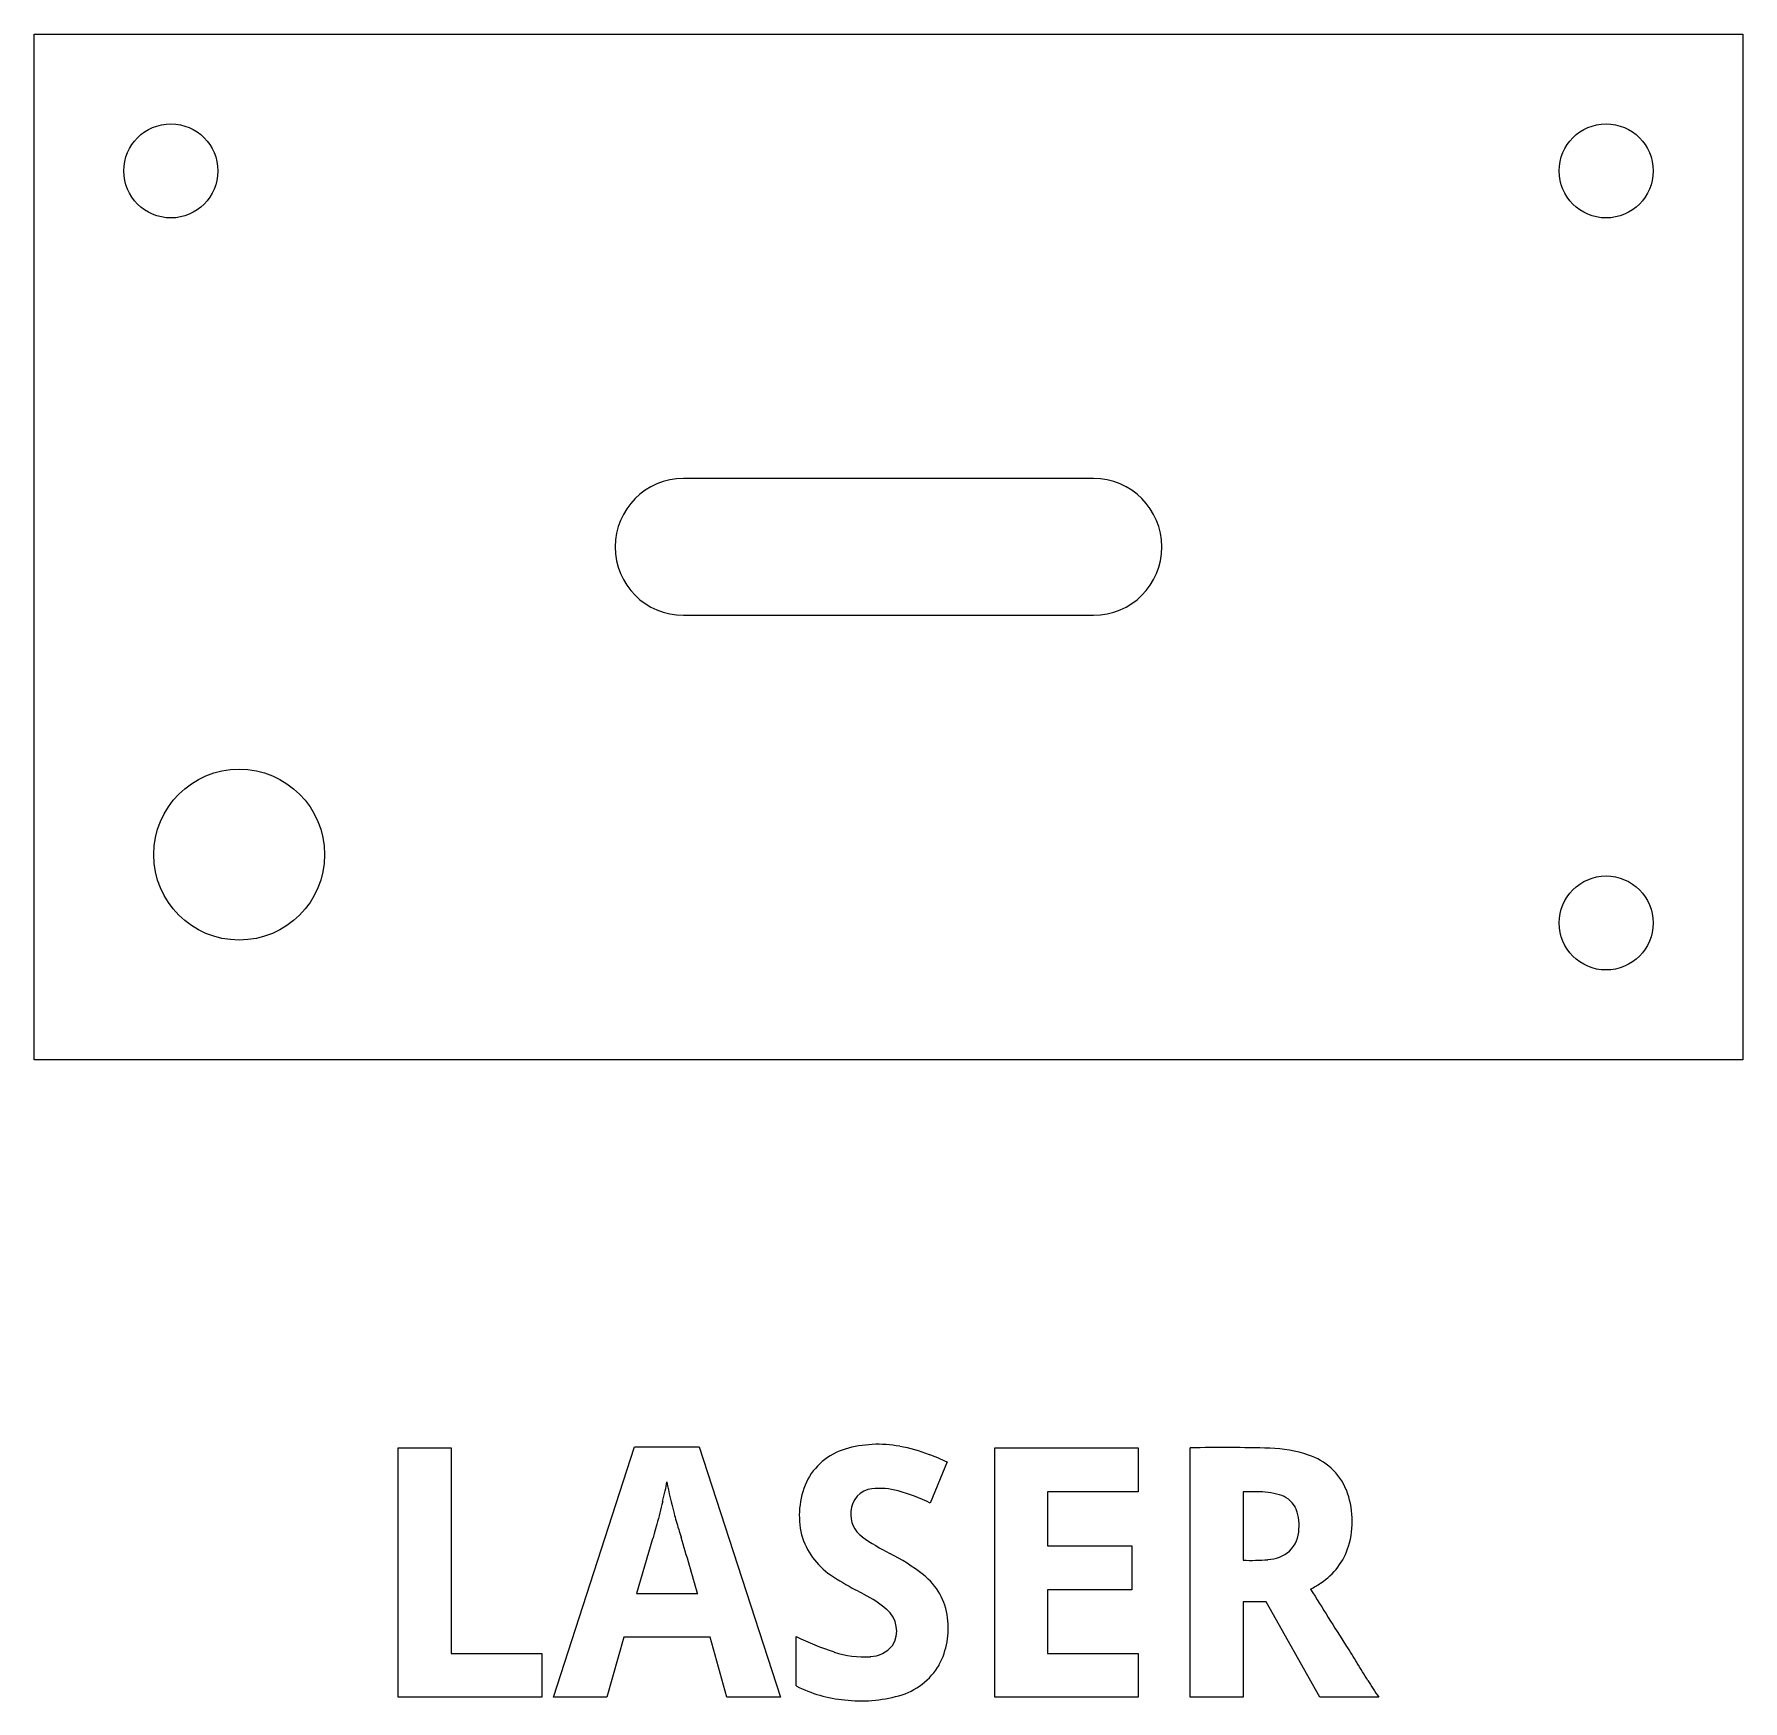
# Model space of a CAD drawing. Header units: millimetres. Extents: x 0 to 100, y 0 to 98.
import ezdxf

# ---------------------------------------------------------------- set-up
doc = ezdxf.new("R2010")
doc.units = ezdxf.units.MM
doc.layers.get('0').update_dxf_attribs({"lineweight": 0})

msp = doc.modelspace()

# ---------------------------------------------------------------- linework, layer by layer
at = {"color": 7, "linetype": 'Continuous'}
for p, q in [((0, 37.5), (0, 97.5)), ((0, 97.5), (100, 97.5)), ((100, 97.5), (100, 37.5)), ((62, 71.5), (38, 71.5)), ((38, 63.5), (62, 63.5)), ((100, 37.5), (0, 37.5)), ((21.31, 0.21), (21.31, 14.79)), ((21.31, 14.79), (24.4, 14.79)), ((24.4, 14.79), (24.4, 2.76)), ((30.4, 0.21), (35.13, 14.85)), ((35.13, 14.85), (38.91, 14.85)), ((38.91, 14.85), (43.68, 0.21)), ((56.22, 0.21), (56.22, 14.79)), ((56.22, 14.79), (64.62, 14.79)), ((64.62, 14.79), (64.62, 12.22)), ((67.66, 0.21), (67.66, 14.79)), ((53.43, 13.97), (52.44, 11.56)), ((64.62, 12.22), (59.31, 12.22)), ((59.31, 12.22), (59.31, 9.06)), ((71.54, 12.22), (70.75, 12.22)), ((70.75, 12.22), (70.75, 8.22)), ((36.19, 9.46), (35.26, 6.28)), ((59.31, 9.06), (64.24, 9.06)), ((64.24, 9.06), (64.24, 6.49)), ((35.26, 6.28), (38.84, 6.28)), ((64.24, 6.49), (59.31, 6.49)), ((59.31, 6.49), (59.31, 2.76)), ((72.1, 5.78), (70.75, 5.78)), ((70.75, 5.78), (70.75, 0.21)), ((75.25, 0.21), (72.1, 5.78)), ((34.51, 3.71), (33.51, 0.21)), ((39.56, 3.71), (34.51, 3.71)), ((40.54, 0.21), (39.56, 3.71)), ((44.6, 0.87), (44.6, 3.75)), ((24.4, 2.76), (29.71, 2.76)), ((29.71, 2.76), (29.71, 0.21)), ((59.31, 2.76), (64.62, 2.76)), ((64.62, 2.76), (64.62, 0.21)), ((29.71, 0.21), (21.31, 0.21)), ((33.51, 0.21), (30.4, 0.21)), ((43.68, 0.21), (40.54, 0.21)), ((64.62, 0.21), (56.22, 0.21)), ((70.75, 0.21), (67.66, 0.21)), ((78.69, 0.21), (75.25, 0.21))]:
    msp.add_line(p, q, dxfattribs=at)
for centre, radius in [((8, 89.5), 2.75), ((92, 89.5), 2.75), ((12, 49.5), 5), ((92, 45.5), 2.75)]:
    msp.add_circle(centre, radius, dxfattribs=at)
for centre, radius, start, end in [((38, 67.5), 4, 90, 270), ((62, 67.5), 4, 270, 90), ((48.51, 11.19), 3.68, 106.3621, 154.4011), ((49.41, 8.09), 6.91, 79.5991, 106.3364), ((48.98, 5.5), 9.53, 68.9209, 79.8571), ((48.3, 3.18), 11.94, 64.5629, 69.8445), ((69.65, -78.39), 93.2, 88.3573, 91.2251), ((72.06, 6.88), 7.9, 71.4085, 88.0968), ((73.51, 10.98), 3.55, 22.4628, 72.484), ((28.75, 13.85), 8.32, 344.6734, 349.1429), ((32.33, 13.47), 4.75, 345.5231, 351.8569), ((57.9, 16.67), 21.23, 190.5138, 195.6092), ((49.56, 10.84), 4.78, 156.0246, 193.7054), ((49.19, 11.02), 1.39, 96.654, 178.0158), ((49.45, 8.06), 4.36, 75.2541, 95.584), ((47.56, 1.61), 11.08, 63.8595, 74.2629), ((71.67, 8.09), 4.13, 73.0291, 91.7749), ((72.46, 10.54), 1.56, 31.2182, 74.4501), ((72.06, 10.5), 5.08, 343.2969, 21.1771), ((83.71, -1.05), 48.61, 164.8595, 166.4696), ((49.31, 10.86), 1.52, 172.1037, 236.4013), ((71.67, 10.31), 2.36, 353.3747, 26.189), ((47.87, 6.86), 11.94, 163.1577, 165.7941), ((55.14, 15.6), 18.29, 194.7016, 197.6768), ((119.06, 34.09), 84.82, 196.4698, 196.808), ((72.2, 10.06), 1.82, 314.2864, 359.3165), ((41.01, 8.17), 4.98, 161.0395, 165.1052), ((-165.33, -52.49), 212.45, 16.0576, 16.9817), ((49.07, 10.92), 4.33, 196.2536, 235.3755), ((55.4, 19.27), 11.91, 234.395, 243.4272), ((73.1, 10.24), 4.01, 303.1125, 342.6253), ((44.87, -1.74), 11.59, 51.7549, 63.3167), ((71.18, 21.47), 13.26, 268.1568, 274.4488), ((72.07, 10.46), 2.21, 273.4677, 309.3581), ((57.44, 23.86), 19.74, 236.7289, 241.6274), ((49.72, 4.39), 3.77, 7.0985, 52.0159), ((39.16, -10.86), 19.5, 61.128, 62.8536), ((45.74, 0.52), 6.36, 49.3214, 63.4847), ((72.4, 11), 5.03, 297.259, 305.0328), ((547.22, 301.33), 556.94, 211.9603, 212.3624), ((48.82, 4.08), 1.66, 328.762, 49.8248), ((48.98, 4.24), 4.52, 331.8885, 7.84), ((51.81, 18.29), 16.22, 243.625, 252.0681), ((48.88, 4.32), 1.74, 271.8327, 320.8815), ((30.37, -26.77), 55.27, 31.6194, 32.8635), ((48.59, 8.24), 5.68, 251.7844, 273.5031), ((49.53, 4.15), 4.01, 285.5609, 329.3288), ((1.71, -45.69), 89.59, 31.5486, 32.3132), ((98.98, 13.92), 24.49, 211.3221, 214.0615), ((48.07, 7.56), 7.54, 242.6419, 265.1527), ((48.41, 8.13), 8.14, 263.1003, 285.6465)]:
    msp.add_arc(centre, radius, start, end, dxfattribs=at)

doc.saveas('drawing.dxf')
